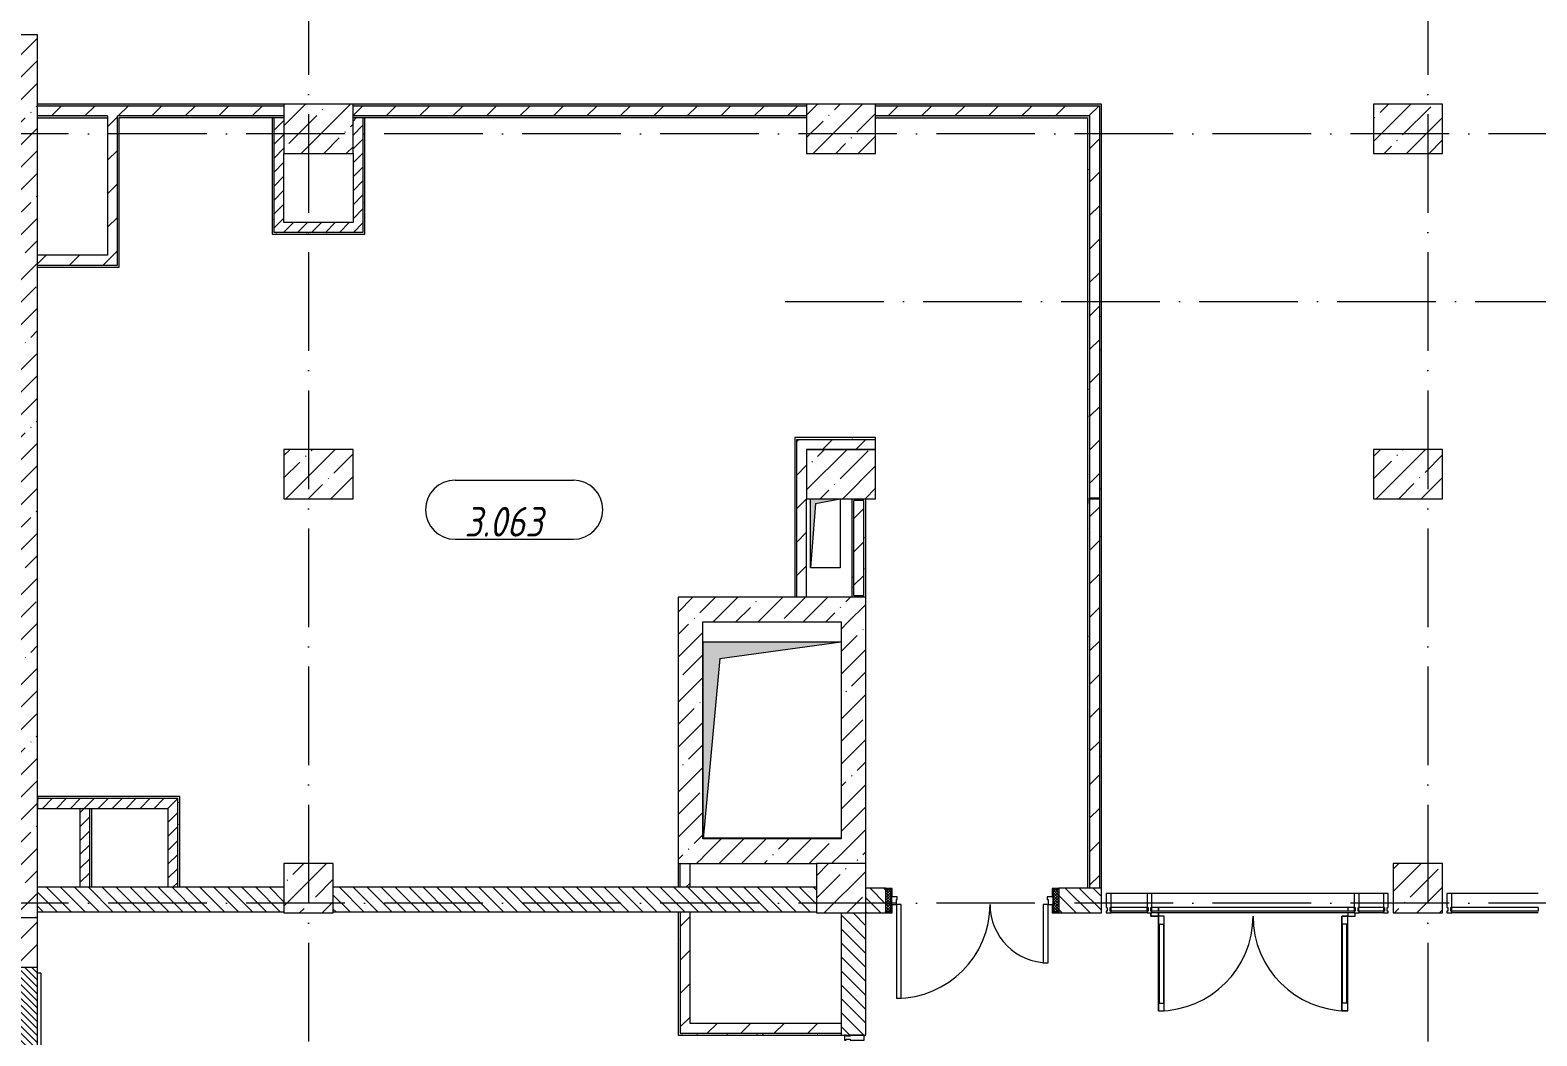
# Model space of a CAD drawing. Header units: millimetres. Extents: x -6467 to 106027, y -7090 to 195095.
# Drawn here: x 75034 to 90316, y 156549 to 166745 of the extents above; entities that cross this region are included whole.
import ezdxf

# ---------------------------------------------------------------- set-up
doc = ezdxf.new("R2010")
doc.units = ezdxf.units.MM
doc.linetypes.add('50_200_ШТРИХ_1Т_ш5_п1_п1_', pattern=[1400, 1000, -200, 0, -200])
for name, color, linetype, lineweight, true_color in [('A-AREA-IDEN-1', 7, 'Continuous', 9, 0xaaaaaa), ('A-FLOR-PATT-1', 7, 'Continuous', 5, 0xd61c12), ('A-GENM-1', 7, 'Continuous', 9, 0xaaaaaa), ('A-GENM-2', 7, 'Continuous', 20, 0xaaaaaa), ('I-WALL-1', 7, 'Continuous', 5, 0x787878), ('M-EQPM-1', 7, 'Continuous', 9, 0xaaaaaa), ('M-EQPM-2', 7, 'Continuous', 9, 0xe2e2e2), ('Оси-3', 7, '50_200_ШТРИХ_1Т_ш5_п1_п1_', 9, 0xaaaaaa)]:
    doc.layers.add(name, color=color, linetype=linetype, lineweight=lineweight, true_color=true_color)
for name, color, linetype, lineweight in [('A-DETL-GENF', 7, 'Continuous', 9), ('A-DOOR', 7, 'Continuous', 9), ('A-DOOR-2', 7, 'Continuous', 5), ('A-DOOR-FRAM', 7, 'Continuous', 9), ('A-DOOR-FRAM-2', 7, 'Continuous', 5), ('A-FLOR', 7, 'Continuous', 9), ('A-GLAZ-CWMG', 7, 'Continuous', 9), ('A-GLAZ-CWMG-1', 7, 'Continuous', 20), ('A-WALL', 7, 'Continuous', 5), ('A-WALL-FNSH-1', 7, 'Continuous', 5), ('I-WALL', 7, 'Continuous', 5), ('S-COLS', 7, 'Continuous', 9), ('S-COLS-1', 7, 'Continuous', 5)]:
    doc.layers.add(name, color=color, linetype=linetype, lineweight=lineweight)
doc.styles.add('ISOCPEUR_I_1', font='isocpeui.ttf', dxfattribs={"width": 0.85, "height": 2.5})
pattern_1 = [(135, (109.45, 102614.03), (-70.71068, -70.71068), [])]
pattern_2 = [(0, (109.45, 102614.03), (406.4, 101.6), [6.706, -298.094, 6.706, -298.094, -1625.6]), (0, (109.45, 102614.03), (406.4, 101.6), [-609.6, 6.706, -602.894, 6.706, -298.094, -711.2]), (0, (109.45, 102614.03), (406.4, 101.6), [-1524, 6.706, -196.494, 6.706, -501.294]), (120, (261.85, 102664.83), (-291.18818, 301.15272), [6.706, -298.094, 6.706, -298.094, -1625.6]), (120, (261.85, 102664.83), (-291.18818, 301.15272), [-609.6, 6.706, -602.894, 6.706, -298.094, -711.2]), (120, (261.85, 102664.83), (-291.18818, 301.15272), [-1524, 6.706, -196.494, 6.706, -501.294]), (240, (312.65, 102868.03), (-115.21182, -402.75272), [6.706, -298.094, 6.706, -298.094, -1625.6]), (240, (312.65, 102868.03), (-115.21182, -402.75272), [-609.6, 6.706, -602.894, 6.706, -298.094, -711.2]), (240, (312.65, 102868.03), (-115.21182, -402.75272), [-1524, 6.706, -196.494, 6.706, -501.294])]
pattern_3 = [(45, (109.45, 102614.03), (-169.70563, 169.70563), [])]
pattern_4 = [(45, (109.45, 102614.03), (-228.0985, 228.0985), []), (45, (337.55, 102614.03), (-228.0985, 228.0985), [403.225, -80.645, 6.706, -73.939])]
pattern_5 = [(45, (109.45, 102614.03), (-70.71068, 70.71068), [])]

# ---------------------------------------------------------------- blocks, each defined once
blk = doc.blocks.new('BSC_Колонна _Прямоугольная - 500х500-V38-АИ_План этажа Радиаторы_3')
at = {"layer": 'S-COLS-1'}
h = blk.add_hatch(dxfattribs=at)
h.set_pattern_fill('FP_67', color=256, style=0, pattern_type=2)
h.set_pattern_definition([(45, (-83150, -55431.04), (-228.0985, 228.0985), []), (45, (-82921.9, -55431.04), (-228.0985, 228.0985), [403.225, -80.645, 6.706, -73.939])])
h.paths.add_polyline_path([(-250, -250), (250, -250), (250, 250), (-250, 250), (-250, -142)])
for p, q in [((250, 250), (-250, 250)), ((-250, 250), (-250, -250)), ((250, -250), (250, 250)), ((-250, -250), (250, -250))]:
    blk.add_line(p, q, dxfattribs=at)
blk = doc.blocks.new('BSC_Колонна _Прямоугольная - 500х500-V50-АИ_План этажа Радиаторы_3')
at = {"layer": 'S-COLS-1'}
h = blk.add_hatch(dxfattribs=at)
h.set_pattern_fill('FP_79', color=256, style=0, pattern_type=2)
h.set_pattern_definition([(45, (-77750, -55431.04), (-228.0985, 228.0985), []), (45, (-77521.9, -55431.04), (-228.0985, 228.0985), [403.225, -80.645, 6.706, -73.939])])
h.paths.add_polyline_path([(-250, -250), (250, -250), (250, 250), (-250, 250)])
for p, q in [((250, 250), (-250, 250)), ((-250, 250), (-250, -250)), ((250, -250), (250, 250)), ((-250, -250), (250, -250))]:
    blk.add_line(p, q, dxfattribs=at)
blk = doc.blocks.new('Прямоугольный импост - Импост структурный с накладкой - 180мм-26328549-АИ_План этажа Радиаторы_3')
at = {"layer": 'A-GLAZ-CWMG'}
for p, q in [((88650, 55378), (88402, 55378)), ((88402, 55198), (88402, 55238)), ((88650, 55238), (88402, 55238)), ((88650, 55198), (88402, 55198)), ((88650, 55181), (88402, 55181)), ((88650, 55238), (88650, 55198))]:
    blk.add_line(p, q, dxfattribs=at)
blk = doc.blocks.new('Дверь_Витражная_СКБ_2Ст - ДВВ_ДАО_СОШ_Коридор EIW30-22655007-АИ_План этажа Радиаторы_3')
at = {"layer": 'A-DETL-GENF'}
for p, q in [((-960, 40), (-960, 0)), ((-960, 0), (-960, 40)), ((960, 40), (960, 0)), ((960, 40), (960, 0)), ((-1035, -50), (-1035, -17)), ((-1035, -17), (-1035, -50)), ((-960, -50), (-1035, -50)), ((-1035, -50), (-960, -50)), ((-960, -17), (-960, -50)), ((-960, -50), (-960, -17)), ((-900, -50), (-960, -50)), ((-960, -1010), (-960, -50)), ((-900, -50), (-960, -50)), ((-960, -50), (-960, -1010)), ((-960, -130), (-900, -130)), ((-950, -930), (-950, -130)), ((-906, -930), (-906, -130)), ((-900, -1010), (-900, -50)), ((-900, -1010), (-900, -50)), ((900, -50), (960, -50)), ((900, -1010), (900, -50)), ((900, -50), (900, -1010)), ((960, -50), (900, -50)), ((960, -130), (900, -130)), ((906, -930), (906, -130)), ((950, -930), (950, -130)), ((960, -17), (960, -50)), ((960, -17), (960, -50)), ((960, -1010), (960, -50)), ((960, -1010), (960, -50)), ((960, -50), (1035, -50)), ((960, -50), (1035, -50)), ((1035, -50), (1035, -17)), ((1035, -50), (1035, -17)), ((-960, -930), (-900, -930)), ((-960, -1010), (-900, -1010)), ((-960, -1010), (-900, -1010)), ((960, -930), (900, -930)), ((960, -1010), (900, -1010)), ((900, -1010), (960, -1010))]:
    blk.add_line(p, q, dxfattribs=at)
at = {"layer": 'A-DOOR-2'}
for p, q in [((-960, -1010), (-960, -50)), ((960, -1010), (960, -50))]:
    blk.add_line(p, q, dxfattribs=at)
for centre, start, end in [((-960, -50), 270, 0), ((960, -50), 180, 270)]:
    blk.add_arc(centre, 960, start, end, dxfattribs=at)
blk = doc.blocks.new('Прямоугольный импост - Импост структурный с накладкой - 180мм-21819183-АИ_План этажа Радиаторы_3')
at = {"layer": 'A-GLAZ-CWMG'}
for p, q in [((92320, 55378), (90270, 55378)), ((90270, 55198), (90270, 55238)), ((92320, 55238), (90270, 55238)), ((92320, 55198), (90270, 55198)), ((92320, 55181), (90270, 55181)), ((92320, 55238), (92320, 55198))]:
    blk.add_line(p, q, dxfattribs=at)
blk = doc.blocks.new('Прямоугольный импост - Импост структурный с накладкой - 180мм-20786485-АИ_План этажа Радиаторы_3')
at = {"layer": 'A-GLAZ-CWMG-1'}
for p, q in [((0, 17), (-50, 17)), ((-50, 17), (-50, 0)), ((-50, 0), (-40, 0)), ((-40, 0), (-40, -40)), ((-10, -40), (-10, 0)), ((-10, 0), (0, 0)), ((0, 0), (0, 17)), ((-40, -40), (-50, -40)), ((-50, -40), (-50, -180)), ((0, -40), (-10, -40)), ((0, -180), (0, -40)), ((-50, -180), (0, -180))]:
    blk.add_line(p, q, dxfattribs=at)
blk = doc.blocks.new('Прямоугольный импост - Импост структурный с накладкой - 180мм-20786475-АИ_План этажа Радиаторы_3')
at = {"layer": 'A-GLAZ-CWMG-1'}
for p, q in [((-25, 0), (-25, 17)), ((-25, 17), (25, 17)), ((-15, 0), (-25, 0)), ((-15, -40), (-15, 0)), ((25, 0), (15, 0)), ((15, 0), (15, -40)), ((25, 17), (25, 0)), ((-25, -180), (-25, -40)), ((-25, -40), (-15, -40)), ((15, -40), (25, -40)), ((25, -40), (25, -180)), ((25, -180), (-25, -180))]:
    blk.add_line(p, q, dxfattribs=at)
blk = doc.blocks.new('Канал вертикальный прямоугольный - Шахта - значок проема-26476489-АИ_План этажа Радиаторы_3')
at = {"layer": 'M-EQPM-2'}
blk.add_hatch(color=256, dxfattribs=at).paths.add_polyline_path([(-700, -1000), (-530, 830), (700, 1000), (-700, 1000)])
at = {"layer": 'M-EQPM-1'}
for p, q in [((-700, -1000), (-700, 1000)), ((-700, 1000), (700, 1000)), ((-530, 830), (700, 1000)), ((700, 1000), (700, -1000)), ((-530, 830), (-700, -1000)), ((700, -1000), (-700, -1000))]:
    blk.add_line(p, q, dxfattribs=at)
blk = doc.blocks.new('BSC_Колонна _Прямоугольная - 500х500-V240-АИ_План этажа Радиаторы_3')
at = {"layer": 'S-COLS-1'}
h = blk.add_hatch(dxfattribs=at)
h.set_pattern_fill('FP_190', color=256, style=0, pattern_type=2)
h.set_pattern_definition([(315, (-55431.04, 89000), (228.0985, 228.0985), []), (315, (-55431.04, 88771.9), (228.0985, 228.0985), [403.225, -80.645, 6.706, -73.939])])
h.paths.add_polyline_path([(-250, 250), (-250, -250), (250, -250), (250, 250), (-142, 250)])
for p, q in [((250, 250), (-250, 250)), ((-250, 250), (-250, -250)), ((250, -250), (250, 250)), ((-250, -250), (250, -250))]:
    blk.add_line(p, q, dxfattribs=at)
blk = doc.blocks.new('BSC_Колонна _Прямоугольная - 500х700-V251-АИ_План этажа Радиаторы_3')
at = {"layer": 'S-COLS-1'}
h = blk.add_hatch(dxfattribs=at)
h.set_pattern_fill('FP_201', color=256, style=0, pattern_type=2)
h.set_pattern_definition([(315, (-63130.7, 77849.65), (228.0985, 228.0985), []), (315, (-63130.7, 77621.55), (228.0985, 228.0985), [403.225, -80.645, 6.706, -73.939])])
h.paths.add_polyline_path([(-250, 350), (-250, -350), (250, -350), (250, 350)])
for p, q in [((250, 350), (-250, 350)), ((-250, 350), (-250, -350)), ((250, -350), (250, 350)), ((-250, -350), (250, -350))]:
    blk.add_line(p, q, dxfattribs=at)
blk = doc.blocks.new('BSC_Колонна _Прямоугольная - 500х700-V252-АИ_План этажа Радиаторы_3')
at = {"layer": 'S-COLS-1'}
h = blk.add_hatch(dxfattribs=at)
h.set_pattern_fill('FP_202', color=256, style=0, pattern_type=2)
h.set_pattern_definition([(315, (-63130.7, 83150), (228.0985, 228.0985), []), (315, (-63130.7, 82921.9), (228.0985, 228.0985), [403.225, -80.645, 6.706, -73.939])])
h.paths.add_polyline_path([(-250, 350), (-250, -350), (250, -350), (250, 350)])
for p, q in [((250, 350), (-250, 350)), ((-250, 350), (-250, -350)), ((250, -350), (250, 350)), ((-250, -350), (250, -350))]:
    blk.add_line(p, q, dxfattribs=at)
blk = doc.blocks.new('BSC_Колонна _Прямоугольная - 500х500-V257-АИ_План этажа Радиаторы_3')
at = {"layer": 'S-COLS-1'}
h = blk.add_hatch(dxfattribs=at)
h.set_pattern_fill('FP_207', color=256, style=0, pattern_type=2)
h.set_pattern_definition([(45, (-74750, -54881.04), (-228.0985, 228.0985), []), (45, (-74521.9, -54881.04), (-228.0985, 228.0985), [403.225, -80.645, 6.706, -73.939])])
h.paths.add_polyline_path([(-250, -250), (250, -250), (250, 250), (-250, 250)])
for p, q in [((250, 250), (-250, 250)), ((-250, 250), (-250, -250)), ((250, -250), (250, 250)), ((-250, -250), (250, -250))]:
    blk.add_line(p, q, dxfattribs=at)
blk = doc.blocks.new('Канал вертикальный прямоугольный - Шахта - значок проема-24087358-АИ_План этажа Радиаторы_3')
at = {"layer": 'M-EQPM-2'}
blk.add_hatch(color=256, dxfattribs=at).paths.add_polyline_path([(-150, -350), (-100, 300), (150, 350), (-150, 350)])
at = {"layer": 'M-EQPM-1'}
for p, q in [((-150, -350), (-150, 350)), ((-150, 350), (150, 350)), ((-100, 300), (150, 350)), ((150, 350), (150, -350)), ((-100, 300), (-150, -350)), ((150, -350), (-150, -350))]:
    blk.add_line(p, q, dxfattribs=at)
blk = doc.blocks.new('BSC_Колонна _Прямоугольная - 500х700-V295-АИ_План этажа Радиаторы_3')
at = {"layer": 'S-COLS-1'}
h = blk.add_hatch(dxfattribs=at)
h.set_pattern_fill('FP_229', color=256, style=0, pattern_type=2)
h.set_pattern_definition([(315, (-59630.7, 77849.65), (228.0985, 228.0985), []), (315, (-59630.7, 77621.55), (228.0985, 228.0985), [403.225, -80.645, 6.706, -73.939])])
h.paths.add_polyline_path([(-250, 350), (-250, -350), (250, -350), (250, 350)])
for p, q in [((250, 350), (-250, 350)), ((-250, 350), (-250, -350)), ((250, -350), (250, 350)), ((-250, -350), (250, -350))]:
    blk.add_line(p, q, dxfattribs=at)
blk = doc.blocks.new('BSC_Колонна _Прямоугольная - 500х700-V296-АИ_План этажа Радиаторы_3')
at = {"layer": 'S-COLS-1'}
h = blk.add_hatch(dxfattribs=at)
h.set_pattern_fill('FP_230', color=256, style=0, pattern_type=2)
h.set_pattern_definition([(315, (-59630.7, 83150), (228.0985, 228.0985), []), (315, (-59630.7, 82921.9), (228.0985, 228.0985), [403.225, -80.645, 6.706, -73.939])])
h.paths.add_polyline_path([(-250, 10), (-250, -350), (250, -350), (250, 350), (-250, 350), (-250, 260)])
for p, q in [((250, 350), (-250, 350)), ((-250, 350), (-250, 310)), ((250, -350), (250, 350)), ((-250, 10), (-250, -350)), ((-250, -350), (250, -350))]:
    blk.add_line(p, q, dxfattribs=at)
blk = doc.blocks.new('Фахверк 100_29 - Фахверк 100_1-26104204-АИ_План этажа Радиаторы_3')
at = {"layer": 'A-GENM-2'}
for p, q in [((2285, 81466), (2175, 81466)), ((2175, 81466), (2175, 81411)), ((2180, 81461), (2280, 81461)), ((2180, 81411), (2180, 81461)), ((2280, 81461), (2280, 81411)), ((2285, 81411), (2285, 81466)), ((2175, 81411), (2180, 81411)), ((2280, 81411), (2285, 81411))]:
    blk.add_line(p, q, dxfattribs=at)
blk = doc.blocks.new('Прямоугольный импост - Импост структурный с накладкой - 180мм-26328294-АИ_План этажа Радиаторы_3')
at = {"layer": 'A-GLAZ-CWMG'}
for p, q in [((86252, 55378), (85890, 55378)), ((85890, 55198), (85890, 55238)), ((86252, 55238), (85890, 55238)), ((86252, 55198), (85890, 55198)), ((86252, 55181), (85890, 55181)), ((86252, 55238), (86252, 55198))]:
    blk.add_line(p, q, dxfattribs=at)
blk = doc.blocks.new('Прямоугольный импост - Импост структурный с накладкой - 180мм-21850127-АИ_План этажа Радиаторы_3')
at = {"layer": 'A-GLAZ-CWMG'}
for p, q in [((9550, 9478), (8675, 9478)), ((8675, 9298), (8675, 9338)), ((9550, 9338), (8675, 9338)), ((9550, 9338), (9550, 9298)), ((9550, 9298), (8675, 9298)), ((9550, 9281), (8675, 9281))]:
    blk.add_line(p, q, dxfattribs=at)
blk = doc.blocks.new('110_Дверь_СКБ_2Ст_Наружная1 - СОШ_Д-07_1760_1440_х2400мм_Все учебные помещения_ читальные залы-26087551-АИ_План этажа Радиаторы_3')
at = {"layer": 'A-DOOR-2'}
h = blk.add_hatch(dxfattribs=at)
h.set_pattern_fill('FP_117', color=256, style=0, pattern_type=2)
h.set_pattern_definition([(135, (1456.41, 189.685), (-14.14214, -14.14214), []), (225, (1456.41, 189.685), (14.14214, -14.14214), [])])
h.paths.add_polyline_path([(899.5, -115), (899.5, 115), (839.5, 115), (839.5, -115)])
at = {"layer": 'A-DOOR-FRAM-2'}
h = blk.add_hatch(dxfattribs=at)
h.set_pattern_fill('FP_118', color=256, style=0, pattern_type=2)
h.set_pattern_definition([(45, (-666.384, 189.685), (-14.1421, 14.1421), []), (135, (-666.384, 189.685), (-14.1421, -14.1421), [])])
h.paths.add_polyline_path([(-800.5, -115), (-800.5, 115), (-860.5, 115), (-860.5, -115)])
at = {"layer": 'A-DOOR'}
for p, q in [((789.5, 990), (739.5, 990)), ((739.5, 990), (739.5, 40)), ((789.5, 40), (789.5, 990)), ((-750.5, 630), (-750.5, 40)), ((-700.5, 630), (-750.5, 630)), ((-700.5, 40), (-700.5, 630)), ((-750.5, 40), (-700.5, 40)), ((739.5, 40), (789.5, 40))]:
    blk.add_line(p, q, dxfattribs=at)
at = {"layer": 'A-DOOR-2'}
for p, q in [((-792.5, 123), (-862.5, 123)), ((-862.5, 123), (-862.5, 115)), ((-862.5, 115), (-800.5, 115)), ((-800.5, 115), (-800.5, 40)), ((-800.5, 40), (-792.5, 40)), ((-792.5, 40), (-792.5, 123)), ((901.5, 123), (831.5, 123)), ((831.5, 123), (831.5, 40)), ((831.5, 40), (839.5, 40)), ((839.5, 40), (839.5, 115)), ((839.5, 115), (901.5, 115)), ((901.5, 115), (901.5, 123)), ((-862.5, -115), (-862.5, -123)), ((-800.5, -115), (-862.5, -115)), ((-862.5, -123), (-792.5, -123)), ((-792.5, -40), (-800.5, -40)), ((-800.5, -40), (-800.5, -115)), ((-792.5, -123), (-792.5, -40)), ((839.5, -40), (831.5, -40)), ((831.5, -40), (831.5, -123)), ((831.5, -123), (901.5, -123)), ((839.5, -115), (839.5, -40)), ((901.5, -115), (839.5, -115)), ((901.5, -123), (901.5, -115))]:
    blk.add_line(p, q, dxfattribs=at)
for centre, radius, start, end in [((789.5, 40), 950, 90, 180), ((-750.5, 40), 590, 0, 90)]:
    blk.add_arc(centre, radius, start, end, dxfattribs=at)
at = {"layer": 'A-DOOR-FRAM'}
for p, q in [((-800.5, 115), (-860.5, 115)), ((-860.5, 115), (-860.5, -115)), ((-800.5, -115), (-800.5, 115)), ((-750.5, 40), (-800.5, 40)), ((-800.5, 40), (-800.5, -40)), ((-750.5, -10), (-750.5, 40)), ((789.5, 40), (789.5, -10)), ((839.5, 40), (789.5, 40)), ((899.5, 115), (839.5, 115)), ((839.5, 115), (839.5, -115)), ((839.5, -40), (839.5, 40)), ((899.5, -115), (899.5, 115)), ((-860.5, -115), (-800.5, -115)), ((-800.5, -40), (-740.5, -40)), ((-740.5, -10), (-750.5, -10)), ((-740.5, -40), (-740.5, -10)), ((789.5, -10), (779.5, -10)), ((779.5, -10), (779.5, -40)), ((779.5, -40), (839.5, -40)), ((839.5, -115), (899.5, -115))]:
    blk.add_line(p, q, dxfattribs=at)
blk = doc.blocks.new('АР_Перемычка1 - АР_Перемычка-26087586-АИ_План этажа Радиаторы_3')
at = {"layer": 'A-GENM-1'}
blk.add_line((-350, -125), (-342, -125), dxfattribs=at)
blk = doc.blocks.new('AAR_СКБ_Марка_помещения_1_5 ммп - Номер-27962133-АИ_План этажа Радиаторы_3')
at = {"layer": 'A-AREA-IDEN-1'}
for p, q in [((-2.987, 3), (3.013, 3)), ((-2.987, 0), (3.013, 0))]:
    blk.add_line(p, q, dxfattribs=at)
for centre, start, end in [((-2.987, 1.5), 90, 270), ((3.013, 1.5), 270, 90)]:
    blk.add_arc(centre, 1.5, start, end, dxfattribs=at)

msp = doc.modelspace()

# ---------------------------------------------------------------- hatches: boundary and pattern name
at = {"layer": 'A-FLOR-PATT-1'}
h = msp.add_hatch(dxfattribs=at)
h.set_pattern_fill('FP_344', color=256, style=0, pattern_type=2)
h.set_pattern_definition([(315, (74859.45, 156020.076), (35.3553, 35.3553), [])])
h.paths.add_polyline_path([(74609, 154795), (74859, 154795), (74859, 154808), (75109, 154808), (75109, 157245), (74859, 157245), (74859, 156660), (74865, 156660), (74864, 156579), (74859, 156579), (74859, 156568), (74609, 156568), (74609, 154808)])
at = {"layer": 'A-WALL'}
h = msp.add_hatch(dxfattribs=at)
h.set_pattern_fill('FP_1', color=256, style=0, pattern_type=2)
h.set_pattern_definition(pattern_4)
h.paths.add_polyline_path([(75109, 157745), (75109, 166696), (74859, 166696), (74859, 157745)])
h = msp.add_hatch(dxfattribs=at)
h.set_pattern_fill('FP_1', color=256, style=0, pattern_type=2)
h.set_pattern_definition(pattern_4)
h.paths.add_polyline_path([(81627, 158295), (81857, 158295), (81857, 160995), (81607, 160995), (81607, 158295)])
h = msp.add_hatch(dxfattribs=at)
h.set_pattern_fill('FP_1', color=256, style=0, pattern_type=2)
h.set_pattern_definition(pattern_4)
h.paths.add_polyline_path([(83509, 160745), (83509, 160995), (81857, 160995), (81857, 160745), (83259, 160745)])
h = msp.add_hatch(dxfattribs=at)
h.set_pattern_fill('FP_1', color=256, style=0, pattern_type=2)
h.set_pattern_definition(pattern_4)
h.paths.add_polyline_path([(83259, 158295), (83509, 158295), (83509, 160745), (83259, 160745), (83259, 158545)])
h = msp.add_hatch(dxfattribs=at)
h.set_pattern_fill('FP_1', color=256, style=0, pattern_type=2)
h.set_pattern_definition(pattern_4)
h.paths.add_polyline_path([(83009, 158295), (83259, 158295), (83259, 158545), (81857, 158545), (81859, 158295), (82276, 158295)])
at = {"layer": 'I-WALL'}
h = msp.add_hatch(dxfattribs=at)
h.set_pattern_fill('FP_4', color=256, style=0, pattern_type=2)
h.set_pattern_definition(pattern_3)
h.paths.add_polyline_path([(85779, 165875), (85879, 165875), (85879, 165975), (83609, 165975), (83609, 165875), (85584, 165875)])
h.paths.add_polyline_path([(82909, 165875), (82909, 165975), (78309, 165975), (78309, 165875), (82276, 165875)])
h.paths.add_polyline_path([(77609, 165875), (77609, 165975), (75109, 165975), (75109, 165875), (75919, 165875)])
h = msp.add_hatch(dxfattribs=at)
h.set_pattern_fill('FP_4', color=256, style=0, pattern_type=2)
h.set_pattern_definition(pattern_3)
h.paths.add_polyline_path([(75919, 164363), (75919, 165875), (75819, 165875), (75819, 164363)])
h = msp.add_hatch(dxfattribs=at)
h.set_pattern_fill('FP_5', color=256, style=0, pattern_type=2)
h.set_pattern_definition(pattern_5)
h.paths.add_polyline_path([(77509, 164795), (77609, 164795), (77609, 165855), (77509, 165855), (77509, 165495)])
h = msp.add_hatch(dxfattribs=at)
h.set_pattern_fill('FP_5', color=256, style=0, pattern_type=2)
h.set_pattern_definition(pattern_5)
h.paths.add_polyline_path([(78409, 164695), (78409, 165855), (78309, 165855), (78309, 164695)])
h = msp.add_hatch(dxfattribs=at)
h.set_pattern_fill('FP_4', color=256, style=0, pattern_type=2)
h.set_pattern_definition(pattern_3)
h.paths.add_polyline_path([(85879, 158045), (85879, 165875), (85779, 165875), (85779, 158045)])
h = msp.add_hatch(dxfattribs=at)
h.set_pattern_fill('FP_5', color=256, style=0, pattern_type=2)
h.set_pattern_definition(pattern_5)
h.paths.add_polyline_path([(78309, 164695), (78309, 164795), (77509, 164795), (77509, 164695)])
h = msp.add_hatch(dxfattribs=at)
h.set_pattern_fill('FP_4', color=256, style=0, pattern_type=2)
h.set_pattern_definition(pattern_3)
h.paths.add_polyline_path([(75109, 164363), (75819, 164363), (75819, 164463), (75109, 164463)])
h = msp.add_hatch(dxfattribs=at)
h.set_pattern_fill('FP_4', color=256, style=0, pattern_type=2)
h.set_pattern_definition(pattern_3)
h.paths.add_polyline_path([(83609, 162495), (83609, 162595), (82809, 162595), (82809, 162495), (82909, 162495)])
h = msp.add_hatch(dxfattribs=at)
h.set_pattern_fill('FP_4', color=256, style=0, pattern_type=2)
h.set_pattern_definition(pattern_3)
h.paths.add_polyline_path([(82809, 160995), (82909, 160995), (82909, 162495), (82809, 162495), (82809, 161995)])
h = msp.add_hatch(dxfattribs=at)
h.set_pattern_fill('FP_4', color=256, style=0, pattern_type=2)
h.set_pattern_definition(pattern_3)
h.paths.add_polyline_path([(83489, 161015), (83489, 161975), (83389, 161975), (83389, 161015)])
h = msp.add_hatch(dxfattribs=at)
h.set_pattern_fill('FP_5', color=256, style=0, pattern_type=2)
h.set_pattern_definition(pattern_5)
h.paths.add_polyline_path([(76431, 158855), (76531, 158855), (76531, 158955), (75109, 158955), (75109, 158855), (75659, 158855)])
h = msp.add_hatch(dxfattribs=at)
h.set_pattern_fill('FP_5', color=256, style=0, pattern_type=2)
h.set_pattern_definition(pattern_5)
h.paths.add_polyline_path([(75539, 158055), (75639, 158055), (75639, 158855), (75539, 158855)])
h = msp.add_hatch(dxfattribs=at)
h.set_pattern_fill('FP_5', color=256, style=0, pattern_type=2)
h.set_pattern_definition(pattern_5)
h.paths.add_polyline_path([(76431, 158055), (76531, 158055), (76531, 158855), (76431, 158855)])
h = msp.add_hatch(dxfattribs=at)
h.set_pattern_fill('FP_4', color=256, style=0, pattern_type=2)
h.set_pattern_definition(pattern_3)
h.paths.add_polyline_path([(81727, 158055), (81727, 158295), (81627, 158295), (81627, 158055)])
h = msp.add_hatch(dxfattribs=at)
h.set_pattern_fill('FP_2', color=256, style=0, pattern_type=2)
h.set_pattern_definition(pattern_1)
h.paths.add_polyline_path([(82276, 157805), (83009, 157805), (83009, 158055), (78109, 158055), (78109, 157805), (81727, 157805)])
h.paths.add_polyline_path([(77609, 157805), (77609, 158055), (75109, 158055), (75109, 157805), (75659, 157805)])
h = msp.add_hatch(dxfattribs=at)
h.set_pattern_fill('FP_2', color=256, style=0, pattern_type=2)
h.set_pattern_definition(pattern_1)
h.paths.add_polyline_path([(85471, 157795), (85899, 157795), (85899, 158045), (85471, 158043), (85469, 157795)])
h.paths.add_polyline_path([(83707, 157795), (83707, 157797), (83707, 158045), (83509, 158043), (83509, 157795)])
h = msp.add_hatch(dxfattribs=at)
h.set_pattern_fill('FP_4', color=256, style=0, pattern_type=2)
h.set_pattern_definition(pattern_3)
h.paths.add_polyline_path([(81627, 156575), (81727, 156575), (81727, 157805), (81627, 157805)])
h = msp.add_hatch(dxfattribs=at)
h.set_pattern_fill('FP_2', color=256, style=0, pattern_type=2)
h.set_pattern_definition(pattern_1)
h.paths.add_polyline_path([(83509, 145545), (83509, 145595), (83259, 145595), (83259, 145545)])
h.paths.add_polyline_path([(83395, 146095), (83509, 146095), (83507, 146388), (83259, 146388), (83261, 146095), (83269, 146095)])
h.paths.add_polyline_path([(83507, 148150), (83509, 148152), (83507, 148545), (83259, 148545), (83261, 148152), (83507, 148152)])
h.paths.add_polyline_path([(83352, 149045), (83509, 149045), (83509, 154295), (83259, 154295), (83259, 149045), (83341, 149045)])
h.paths.add_polyline_path([(83485, 154795), (83509, 154795), (83509, 155355), (83259, 155355), (83259, 154795), (83306, 154795)])
h.paths.add_polyline_path([(83259, 156555), (83509, 156555), (83509, 157795), (83259, 157795), (83259, 156575)])
h = msp.add_hatch(dxfattribs=at)
h.set_pattern_fill('FP_4', color=256, style=0, pattern_type=2)
h.set_pattern_definition(pattern_3)
h.paths.add_polyline_path([(83259, 156575), (83259, 156675), (81727, 156675), (81727, 156575), (82276, 156575)])
at = {"layer": 'I-WALL-1'}
h = msp.add_hatch(dxfattribs=at)
h.set_pattern_fill('FP_3', color=256, style=0, pattern_type=2)
h.set_pattern_definition(pattern_2)
h.paths.add_polyline_path([(85879, 165975), (85899, 165975), (85899, 165995), (75109, 165995), (75109, 165975), (77609, 165975), (77609, 165995), (78309, 165995), (78309, 165975), (82909, 165975), (82909, 165995), (83609, 165995), (83609, 165975), (85584, 165975)])
h = msp.add_hatch(dxfattribs=at)
h.set_pattern_fill('FP_3', color=256, style=0, pattern_type=2)
h.set_pattern_definition(pattern_2)
h.paths.add_polyline_path([(85899, 158045), (85899, 165975), (85879, 165975), (85879, 158045)])
h = msp.add_hatch(dxfattribs=at)
h.set_pattern_fill('FP_3', color=256, style=0, pattern_type=2)
h.set_pattern_definition(pattern_2)
h.paths.add_polyline_path([(85759, 165855), (85779, 165855), (85779, 165875), (83609, 165875), (83609, 165855), (85584, 165855)])
h.paths.add_polyline_path([(82276, 165855), (82909, 165855), (82909, 165875), (78309, 165875), (78309, 165855), (78967, 165855)])
h.paths.add_polyline_path([(77609, 165855), (77609, 165875), (75919, 165875), (75919, 165855), (75939, 165855)])
h.paths.add_polyline_path([(75659, 165855), (75819, 165855), (75819, 165875), (75109, 165875), (75109, 165855)])
h = msp.add_hatch(dxfattribs=at)
h.set_pattern_fill('FP_3', color=256, style=0, pattern_type=2)
h.set_pattern_definition(pattern_2)
h.paths.add_polyline_path([(75939, 164343), (75939, 165855), (75919, 165855), (75919, 164343)])
h = msp.add_hatch(dxfattribs=at)
h.set_pattern_fill('FP_3', color=256, style=0, pattern_type=2)
h.set_pattern_definition(pattern_2)
h.paths.add_polyline_path([(77509, 164695), (77509, 165855), (77489, 165855), (77489, 164695)])
h = msp.add_hatch(dxfattribs=at)
h.set_pattern_fill('FP_3', color=256, style=0, pattern_type=2)
h.set_pattern_definition(pattern_2)
h.paths.add_polyline_path([(78429, 164675), (78429, 165855), (78409, 165855), (78409, 164675)])
h = msp.add_hatch(dxfattribs=at)
h.set_pattern_fill('FP_3', color=256, style=0, pattern_type=2)
h.set_pattern_definition(pattern_2)
h.paths.add_polyline_path([(85759, 158045), (85779, 158045), (85779, 165855), (85759, 165855), (85759, 160715)])
h = msp.add_hatch(dxfattribs=at)
h.set_pattern_fill('FP_3', color=256, style=0, pattern_type=2)
h.set_pattern_definition(pattern_2)
h.paths.add_polyline_path([(78409, 164675), (78409, 164695), (77489, 164695), (77489, 164675), (78309, 164675)])
h = msp.add_hatch(dxfattribs=at)
h.set_pattern_fill('FP_3', color=256, style=0, pattern_type=2)
h.set_pattern_definition(pattern_2)
h.paths.add_polyline_path([(75919, 164343), (75919, 164363), (75109, 164363), (75109, 164343), (75819, 164343)])
h = msp.add_hatch(dxfattribs=at)
h.set_pattern_fill('FP_3', color=256, style=0, pattern_type=2)
h.set_pattern_definition(pattern_2)
h.paths.add_polyline_path([(83609, 162595), (83609, 162615), (82789, 162615), (82789, 162595), (82809, 162595)])
h = msp.add_hatch(dxfattribs=at)
h.set_pattern_fill('FP_3', color=256, style=0, pattern_type=2)
h.set_pattern_definition(pattern_2)
h.paths.add_polyline_path([(82789, 160995), (82809, 160995), (82809, 162595), (82789, 162595), (82789, 162495)])
h = msp.add_hatch(dxfattribs=at)
h.set_pattern_fill('FP_3', color=256, style=0, pattern_type=2)
h.set_pattern_definition(pattern_2)
h.paths.add_polyline_path([(83369, 160995), (83489, 160995), (83489, 161015), (83389, 161015), (83389, 161975), (83489, 161975), (83489, 161995), (83369, 161995)])
h = msp.add_hatch(dxfattribs=at)
h.set_pattern_fill('FP_3', color=256, style=0, pattern_type=2)
h.set_pattern_definition(pattern_2)
h.paths.add_polyline_path([(83509, 160995), (83509, 161995), (83489, 161995), (83489, 160995)])
h = msp.add_hatch(dxfattribs=at)
h.set_pattern_fill('FP_3', color=256, style=0, pattern_type=2)
h.set_pattern_definition(pattern_2)
h.paths.add_polyline_path([(76531, 158955), (76551, 158955), (76551, 158975), (75109, 158975), (75109, 158955), (75659, 158955)])
h = msp.add_hatch(dxfattribs=at)
h.set_pattern_fill('FP_3', color=256, style=0, pattern_type=2)
h.set_pattern_definition(pattern_2)
h.paths.add_polyline_path([(76531, 158055), (76551, 158055), (76551, 158955), (76531, 158955), (76531, 158855)])
h = msp.add_hatch(dxfattribs=at)
h.set_pattern_fill('FP_3', color=256, style=0, pattern_type=2)
h.set_pattern_definition(pattern_2)
h.paths.add_polyline_path([(75659, 158055), (75659, 158855), (75639, 158855), (75639, 158055), (75659, 158055)])
h = msp.add_hatch(dxfattribs=at)
h.set_pattern_fill('FP_3', color=256, style=0, pattern_type=2)
h.set_pattern_definition(pattern_2)
h.paths.add_polyline_path([(81627, 158055), (81627, 158295), (81607, 158295), (81607, 158055)])
h = msp.add_hatch(dxfattribs=at)
h.set_pattern_fill('FP_3', color=256, style=0, pattern_type=2)
h.set_pattern_definition(pattern_2)
h.paths.add_polyline_path([(81627, 156555), (81627, 157805), (81607, 157805), (81607, 156555)])
h = msp.add_hatch(dxfattribs=at)
h.set_pattern_fill('FP_3', color=256, style=0, pattern_type=2)
h.set_pattern_definition(pattern_2)
h.paths.add_polyline_path([(83259, 156555), (83259, 156575), (81627, 156575), (81627, 156555), (82276, 156555)])
at = {"layer": 'S-COLS-1'}
h = msp.add_hatch(dxfattribs=at)
h.set_pattern_fill('FP_1', color=256, style=0, pattern_type=2)
h.set_pattern_definition(pattern_4)
h.paths.add_polyline_path([(88892, 165495), (89359, 165495), (89359, 165995), (88659, 165995), (88659, 165495)])
h = msp.add_hatch(dxfattribs=at)
h.set_pattern_fill('FP_1', color=256, style=0, pattern_type=2)
h.set_pattern_definition(pattern_4)
h.paths.add_polyline_path([(88892, 161995), (89359, 161995), (89359, 162495), (88659, 162495), (88659, 161995)])

# ---------------------------------------------------------------- linework, layer by layer
at = {"layer": 'A-FLOR'}
for p, q in [((83259, 158552), (81860, 158552)), ((75109, 154808), (75109, 157245))]:
    msp.add_line(p, q, dxfattribs=at)
at = {"layer": 'A-WALL'}
for p, q in [((75109, 166696), (74859, 166696)), ((75109, 157745), (75109, 166696)), ((77609, 165975), (75109, 165975)), ((82909, 165975), (78309, 165975)), ((85879, 165975), (83609, 165975)), ((85879, 165975), (85879, 158045)), ((75819, 165875), (75109, 165875)), ((75819, 165875), (75819, 165855)), ((77609, 165875), (75919, 165875)), ((75919, 164363), (75919, 165875)), ((77509, 164695), (77509, 165855)), ((82909, 165875), (78309, 165875)), ((78409, 165855), (78409, 164695)), ((85779, 165875), (83609, 165875)), ((85779, 165875), (85779, 158045)), ((78409, 164695), (77509, 164695)), ((75109, 164363), (75919, 164363)), ((82809, 162595), (83609, 162595)), ((82809, 160995), (82809, 162595)), ((83389, 161015), (83389, 161975)), ((83489, 161975), (83389, 161975)), ((83489, 161015), (83489, 161975)), ((81607, 160995), (81607, 158295)), ((83509, 160995), (81607, 160995)), ((83389, 161015), (83489, 161015)), ((83509, 158295), (83509, 160995)), ((81857, 158545), (81857, 160745)), ((81857, 160745), (83259, 160745)), ((83259, 160745), (83259, 158545)), ((76531, 158955), (75109, 158955)), ((76531, 158055), (76531, 158955)), ((75639, 158055), (75639, 158855)), ((83259, 158545), (81857, 158545)), ((81607, 158295), (83009, 158295)), ((81627, 158055), (81627, 158295)), ((77609, 158055), (75109, 158055)), ((83009, 158055), (78109, 158055)), ((83709, 158045), (83509, 158045)), ((85899, 158045), (85469, 158045)), ((85899, 157795), (85899, 158045)), ((75109, 157805), (77609, 157805)), ((78109, 157805), (83009, 157805)), ((81627, 157805), (81627, 156575)), ((83259, 157795), (83259, 156555)), ((83509, 156555), (83509, 157795)), ((83509, 157795), (83709, 157795)), ((85469, 157795), (85899, 157795)), ((75144, 157185), (75109, 157185)), ((75144, 157185), (75144, 154808)), ((81627, 156575), (83259, 156575)), ((83259, 156555), (83509, 156555))]:
    msp.add_line(p, q, dxfattribs=at)
at = {"layer": 'A-WALL-FNSH-1'}
for p, q in [((85899, 165995), (75109, 165995)), ((85899, 158045), (85899, 165995)), ((75109, 165855), (75819, 165855)), ((75819, 165855), (75819, 164463)), ((77609, 165855), (75939, 165855)), ((75939, 164343), (75939, 165855)), ((77489, 165855), (77489, 164675)), ((82909, 165855), (78309, 165855)), ((78429, 164675), (78429, 165855)), ((83609, 165855), (85759, 165855)), ((85759, 165855), (85759, 158045)), ((77609, 164795), (77609, 165495)), ((78309, 165495), (78309, 164795)), ((78309, 164795), (77609, 164795)), ((77489, 164675), (78429, 164675)), ((75819, 164463), (75109, 164463)), ((75109, 164343), (75939, 164343)), ((83609, 162615), (82789, 162615)), ((82789, 162615), (82789, 160995)), ((83609, 162495), (83609, 162615)), ((82909, 162495), (83609, 162495)), ((82909, 160995), (82909, 161995)), ((83369, 161995), (83369, 160995)), ((83509, 160995), (83509, 161995)), ((76551, 158975), (75109, 158975)), ((75109, 158975), (75109, 158855)), ((76551, 158055), (76551, 158975)), ((75109, 158855), (76431, 158855)), ((75539, 158855), (75539, 158055)), ((75659, 158055), (75659, 158855)), ((76431, 158855), (76431, 158055)), ((81607, 158295), (81607, 158055)), ((81727, 158055), (81727, 158295)), ((81607, 157805), (81607, 156555)), ((81727, 156675), (81727, 157805)), ((83259, 156675), (81727, 156675)), ((81607, 156555), (83259, 156555))]:
    msp.add_line(p, q, dxfattribs=at)
at = {"layer": 'S-COLS-1'}
for p, q in [((89359, 165995), (88659, 165995)), ((88659, 165995), (88659, 165495)), ((89359, 165495), (89359, 165995)), ((88659, 165495), (89359, 165495)), ((89359, 162495), (88659, 162495)), ((88659, 162495), (88659, 161995)), ((89359, 161995), (89359, 162495)), ((88659, 161995), (89359, 161995))]:
    msp.add_line(p, q, dxfattribs=at)
at = {"layer": 'Оси-3'}
for p, q in [((77859, 193895), (77859, 111945)), ((89209, 193895), (89209, 96724)), ((104827, 165695), (-5158, 165695)), ((82691, 163995), (104827, 163995)), ((104827, 157895), (-5158, 157895))]:
    msp.add_line(p, q, dxfattribs=at)

# ---------------------------------------------------------------- block references
at = {"layer": 'A-AREA-IDEN-1', "xscale": 199.9999999999999, "yscale": 199.9999999999999, "zscale": 199.9999999999999}
msp.add_blockref('AAR_СКБ_Марка_помещения_1_5 ммп - Номер-27962133-АИ_План этажа Радиаторы_3', (79941, 161583), dxfattribs=at)
at = {"layer": 'A-DOOR-2', "rotation": 180}
msp.add_blockref('110_Дверь_СКБ_2Ст_Наружная1 - СОШ_Д-07_1760_1440_х2400мм_Все учебные помещения_ читальные залы-26087551-АИ_План этажа Радиаторы_3', (84609, 157920), dxfattribs=at)
at = {"layer": 'A-DOOR-2'}
msp.add_blockref('Дверь_Витражная_СКБ_2Ст - ДВВ_ДАО_СОШ_Коридор EIW30-22655007-АИ_План этажа Радиаторы_3', (87437, 157812), dxfattribs=at)
at = {"layer": 'A-GENM-1'}
msp.add_blockref('Фахверк 100_29 - Фахверк 100_1-26104204-АИ_План этажа Радиаторы_3', (83599, 80534), dxfattribs=at)
at = {"layer": 'A-GENM-1', "rotation": 180}
msp.add_blockref('АР_Перемычка1 - АР_Перемычка-26087586-АИ_План этажа Радиаторы_3', (85469, 157920), dxfattribs=at)
at = {"layer": 'A-GLAZ-CWMG', "extrusion": (0, 0, -1), "rotation": 180}
for p in [(-85974, 157812), (-86387, 157812), (-88487, 157812), (-88784, 157812), (-89429, 157812)]:
    msp.add_blockref('Прямоугольный импост - Импост структурный с накладкой - 180мм-20786475-АИ_План этажа Радиаторы_3', p, dxfattribs=at)
at = {"layer": 'A-GLAZ-CWMG'}
for name, p in [('Прямоугольный импост - Импост структурный с накладкой - 180мм-26328294-АИ_План этажа Радиаторы_3', (109, 102614)), ('Прямоугольный импост - Импост структурный с накладкой - 180мм-21819183-АИ_План этажа Радиаторы_3', (-3858, 102614)), ('Прямоугольный импост - Импост структурный с накладкой - 180мм-26328549-АИ_План этажа Радиаторы_3', (109, 102614)), ('Прямоугольный импост - Импост структурный с накладкой - 180мм-21850127-АИ_План этажа Радиаторы_3', (80779, 148514))]:
    msp.add_blockref(name, p, dxfattribs=at)
at = {"layer": 'A-GLAZ-CWMG', "rotation": 90}
msp.add_blockref('Прямоугольный импост - Импост структурный с накладкой - 180мм-20786485-АИ_План этажа Радиаторы_3', (83312, 156555), dxfattribs=at)
at = {"layer": 'M-EQPM-1'}
for name, p in [('Канал вертикальный прямоугольный - Шахта - значок проема-24087358-АИ_План этажа Радиаторы_3', (83099, 161645)), ('Канал вертикальный прямоугольный - Шахта - значок проема-26476489-АИ_План этажа Радиаторы_3', (82559, 159545))]:
    msp.add_blockref(name, p, dxfattribs=at)
at = {"layer": 'S-COLS', "rotation": 89.9999999999999}
for name, p in [('BSC_Колонна _Прямоугольная - 500х700-V251-АИ_План этажа Радиаторы_3', (77959, 165745)), ('BSC_Колонна _Прямоугольная - 500х700-V252-АИ_План этажа Радиаторы_3', (83259, 165745)), ('BSC_Колонна _Прямоугольная - 500х700-V295-АИ_План этажа Радиаторы_3', (77959, 162245)), ('BSC_Колонна _Прямоугольная - 500х700-V296-АИ_План этажа Радиаторы_3', (83259, 162245)), ('BSC_Колонна _Прямоугольная - 500х500-V240-АИ_План этажа Радиаторы_3', (89109, 158045))]:
    msp.add_blockref(name, p, dxfattribs=at)
at = {"layer": 'S-COLS'}
for name, p in [('BSC_Колонна _Прямоугольная - 500х500-V50-АИ_План этажа Радиаторы_3', (77859, 158045)), ('BSC_Колонна _Прямоугольная - 500х500-V38-АИ_План этажа Радиаторы_3', (83259, 158045)), ('BSC_Колонна _Прямоугольная - 500х500-V257-АИ_План этажа Радиаторы_3', (74859, 157495))]:
    msp.add_blockref(name, p, dxfattribs=at)

# ---------------------------------------------------------------- texts
at = {"layer": 'A-AREA-IDEN-1', "insert": (79837, 161611), "char_height": 300, "width": 952, "attachment_point": 8, "line_spacing_factor": 1.139951, "style": 'ISOCPEUR_I_1'}
msp.add_mtext('\\pxqc,t8.46667,16.93333,25.4,33.86667,42.33333,50.8,59.26667,67.73333,76.2,84.66667,93.13333,101.6,110.06667,118.53333,127,135.46667,143.93333,152.4,160.86667,169.33333,177.8,186.26667,194.73333,203.2,211.66667,220.13333,228.6,237.06667,245.53333,254,262.46667,270.93333;{3.063}', dxfattribs=at)

doc.saveas('drawing.dxf')
